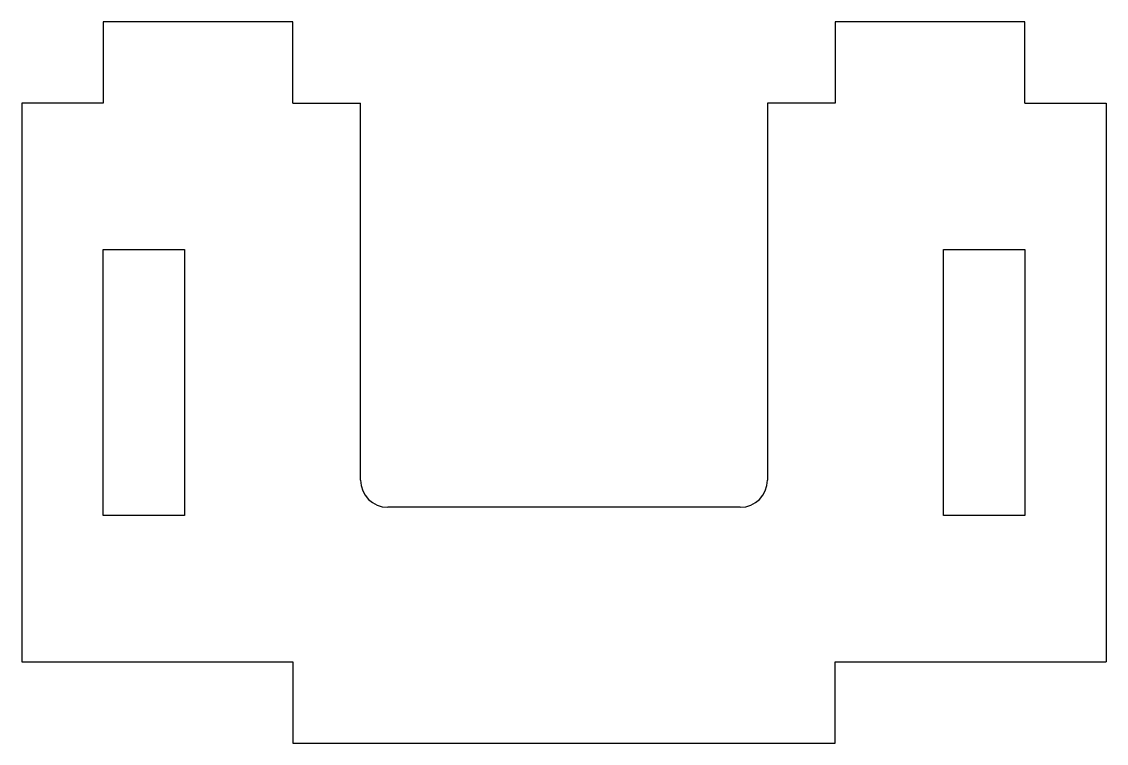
# Model space of a CAD drawing. Extents: x 0 to 40, y -23 to 3.6.
import ezdxf

# ---------------------------------------------------------------- set-up
doc = ezdxf.new("R2010")
doc.units = 0
doc.layers.get('0').update_dxf_attribs({"linetype": 'continuous'})

# ---------------------------------------------------------------- blocks, each defined once
blk = doc.blocks.new('FILLET001')
at = {"color": 0}
for p, q in [((10, 3.6), (3, 3.6)), ((3, 3.6), (3, 0.6)), ((10, 0.6), (10, 3.6)), ((30, 3.6), (30, 0.6)), ((37, 3.6), (30, 3.6)), ((37, 0.6), (37, 3.6)), ((3, 0.6), (0, 0.6)), ((0, 0.6), (0, -20)), ((10, 0.6), (12.5, 0.6)), ((12.5, -13.3), (12.5, 0.6)), ((27.5, 0.6), (27.5, -13.3)), ((30, 0.6), (27.5, 0.6)), ((37, 0.6), (40, 0.6)), ((40, 0.6), (40, -20)), ((3, -4.8), (6, -4.8)), ((3, -14.6), (3, -4.8)), ((6, -4.8), (6, -14.6)), ((34, -4.8), (37, -4.8)), ((34, -14.6), (34, -4.8)), ((37, -4.8), (37, -14.6)), ((26.5, -14.3), (13.5, -14.3)), ((6, -14.6), (3, -14.6)), ((37, -14.6), (34, -14.6)), ((0, -20), (10, -20)), ((10, -20), (10, -23)), ((30, -20), (40, -20)), ((30, -23), (30, -20)), ((10, -23), (30, -23))]:
    blk.add_line(p, q, dxfattribs=at)
for centre, start, end in [((13.5, -13.3), -180, -90), ((26.5, -13.3), -90, 0)]:
    blk.add_arc(centre, 1, start, end, dxfattribs=at)

msp = doc.modelspace()

# ---------------------------------------------------------------- block references
at = {"color": 0}
msp.add_blockref('FILLET001', (0, 0), dxfattribs=at)

doc.saveas('drawing.dxf')
